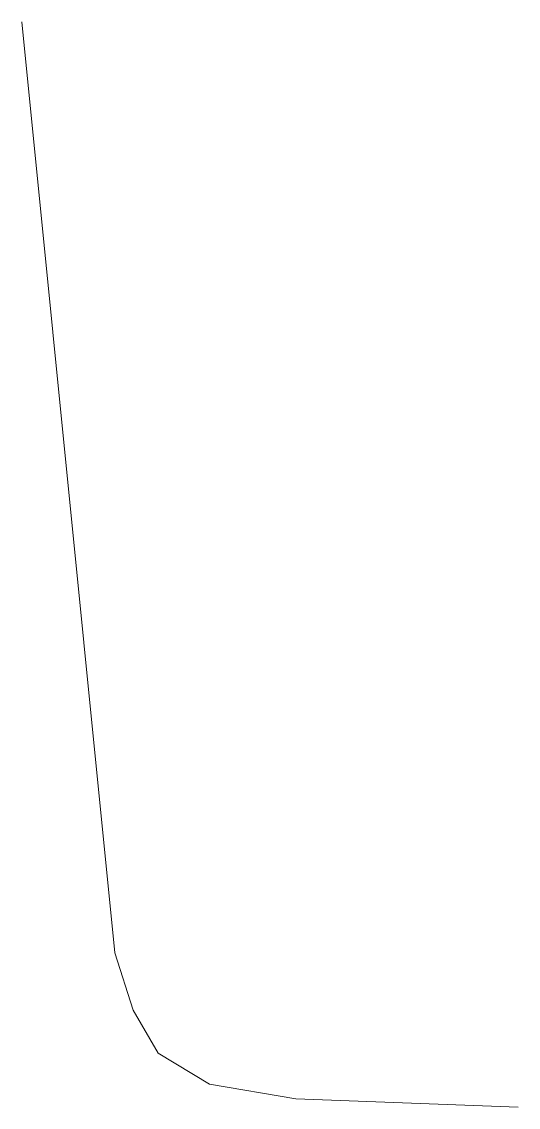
# Model space of a CAD drawing. Header units: millimetres. Extents: x 0 to 5.3, y -11.7 to 0.
import ezdxf

# ---------------------------------------------------------------- set-up
doc = ezdxf.new("R2010")
doc.units = ezdxf.units.MM
doc.header["$MEASUREMENT"] = 0
doc.layers.get('0').update_dxf_attribs({"lineweight": 25, "true_color": 0xffffff})

msp = doc.modelspace()

# ---------------------------------------------------------------- linework, layer by layer
at = {"lineweight": 5}
for p, q in [((0, 0), (1, -10)), ((1, -10), (1.199, -10.617)), ((1.199, -10.617), (1.468, -11.077)), ((1.468, -11.077), (2.017, -11.413)), ((2.017, -11.413), (2.948, -11.57)), ((2.948, -11.57), (5.337, -11.66))]:
    msp.add_line(p, q, dxfattribs=at)

doc.saveas('drawing.dxf')
